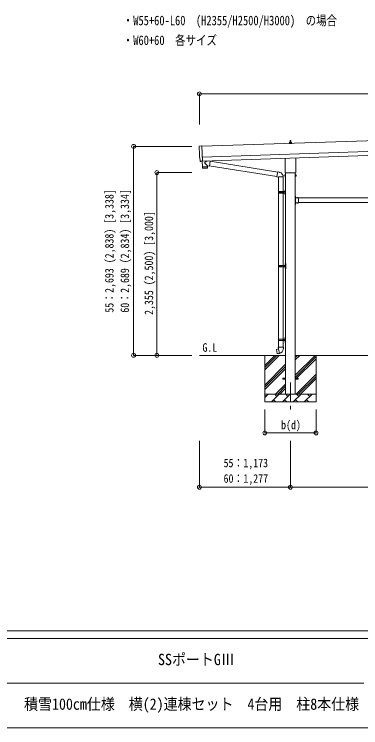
# Model space of a CAD drawing. Units: millimetres at full size, sheet at 1:50; details may follow other scales. Extents: x -14053 to 14053, y -9700 to 9700.
# Drawn here: x -1 to 4464, y -9700 to -508 of the extents above; entities that cross this region are included whole.
import ezdxf
from ezdxf.enums import TextEntityAlignment as Align

# ---------------------------------------------------------------- set-up
doc = ezdxf.new("R2010")
doc.units = ezdxf.units.MM
doc.header["$LTSCALE"] = 50
doc.header["$PDMODE"] = 32
doc.header["$PDSIZE"] = 50
doc.linetypes.add('CHAIN1', pattern=[8, 5, -1, 1, -1])
doc.linetypes.add('USER8', pattern=[4, 3, -1])
for name, color, linetype, lineweight in [('0-2_建具', 4, 'Continuous', 9), ('0-3_階段', 7, 'CHAIN1', 9), ('0-4_設備', 7, 'Continuous', 9), ('0-7_ハッチ', 7, 'Continuous', 9), ('0-8_外構', 6, 'Continuous', 9), ('0-9_敷地', 7, 'Continuous', 9), ('F-0_ﾚｲﾔ240', 7, 'Continuous', 9)]:
    doc.layers.add(name, color=color, linetype=linetype, lineweight=lineweight)
doc.styles.add('ＭＳ ゴシック', font='')
doc.styles.get('ＭＳ ゴシック').set_extended_font_data('MS Gothic')

msp = doc.modelspace()

# ---------------------------------------------------------------- linework, layer by layer
at = {"layer": '0-2_建具'}
for p, q in [((7799.49, -2029.65), (2416.48, -2209.08)), ((2421.15, -2349.01), (7804.16, -2169.57)), ((3539.88, -2173.97), (3539.88, -2166.26)), ((3576.38, -2173.97), (3539.88, -2173.97)), ((3540.26, -2165.47), (3576, -2165.47)), ((3540.64, -2165.28), (3547.36, -2163.66)), ((3547.75, -2163.47), (3568.51, -2163.47)), ((3548.13, -2162.68), (3548.13, -2158.47)), ((3549.13, -2158.47), (3567.13, -2158.47)), ((3552.13, -2158.47), (3552.85, -2134.95)), ((3553.85, -2133.97), (3562.4, -2133.97)), ((3563.4, -2134.95), (3564.13, -2158.47)), ((3568.13, -2162.68), (3568.13, -2158.47)), ((3575.61, -2165.28), (3568.89, -2163.66)), ((3576.38, -2173.97), (3576.38, -2166.26)), ((2422.81, -2398.98), (7805.82, -2219.54)), ((3489.83, -2537.96), (3489.83, -2363.51)), ((3626.43, -2358.96), (3626.43, -2537.96)), ((2403.32, -2403.4), (2396.39, -2403.27)), ((2422.9, -2401.74), (2422.94, -2402.75)), ((3488.13, -2546.73), (3488.13, -2541.23)), ((3626.06, -2550.23), (3490.19, -2550.23)), ((3495.63, -2550.23), (3495.63, -5402.73)), ((3620.63, -5402.73), (3620.63, -2550.23)), ((3628.13, -2541.23), (3628.13, -2546.73)), ((3484.13, -2576.23), (3484.89, -2574.92)), ((3484.13, -2576.23), (3484.13, -2593.23)), ((3484.13, -2593.23), (3484.89, -2594.55)), ((3491.13, -2579.82), (3484.89, -2579.82)), ((3491.13, -2589.64), (3484.89, -2589.64)), ((3491.13, -2594.55), (3484.89, -2594.55)), ((3493.63, -2593.93), (3491.13, -2593.93)), ((3622.63, -2593.93), (3625.13, -2593.93)), ((3625.13, -2579.82), (3631.37, -2579.82)), ((3625.13, -2589.64), (3631.37, -2589.64)), ((3625.13, -2594.55), (3631.37, -2594.55)), ((3632.13, -2576.23), (3631.37, -2574.92)), ((3632.13, -2593.23), (3631.37, -2594.55)), ((3632.13, -2576.23), (3632.13, -2593.23)), ((3622.63, -2851.73), (3620.63, -2851.73)), ((3620.63, -2851.73), (3620.63, -2871.73)), ((3620.63, -2858.73), (3622.63, -2858.73)), ((3620.63, -2864.73), (3622.63, -2864.73)), ((3620.63, -2937.73), (3620.63, -2957.73)), ((3626.63, -2934.73), (3621.13, -2934.73)), ((3622.63, -2851.73), (3622.63, -2871.73)), ((3623.14, -2855.83), (3622.63, -2855.83)), ((3622.63, -2855.83), (3622.63, -2867.63)), ((3662.63, -2871.73), (3622.63, -2871.73)), ((3622.63, -2875.73), (3622.63, -2933.73)), ((3622.63, -2935.73), (3626.63, -2935.73)), ((3622.63, -2937.73), (3622.63, -2957.73)), ((3662.63, -2937.73), (3622.63, -2937.73)), ((3659.53, -2871.73), (3647.73, -2871.73)), ((3659.53, -2937.73), (3647.73, -2937.73)), ((3659.53, -2871.22), (3659.53, -2871.73)), ((3659.53, -2938.24), (3659.53, -2937.73)), ((3662.63, -2871.73), (3662.63, -2937.73)), ((3662.63, -2874.73), (6553.63, -2874.73)), ((3662.63, -2934.73), (6553.63, -2934.73)), ((3620.63, -2944.73), (3622.63, -2944.73)), ((3620.63, -2950.73), (3622.63, -2950.73)), ((3622.63, -2957.73), (3620.63, -2957.73)), ((3623.14, -2941.83), (3622.63, -2941.83)), ((3622.63, -2941.83), (3622.63, -2953.63)), ((3458.13, -5198.23), (3495.63, -5198.23)), ((3458.13, -5207.23), (3458.13, -5198.23)), ((3458.13, -5207.23), (3495.63, -5207.23)), ((3620.63, -5198.23), (3658.13, -5198.23)), ((3620.63, -5207.23), (3658.13, -5207.23)), ((3658.13, -5207.23), (3658.13, -5198.23))]:
    msp.add_line(p, q, dxfattribs=at)
for points in [[(2384.81, -2206.7), (2416.31, -2204), (2422.9, -2401.74)], [(2393.45, -2400.37), (2391.89, -2353.37), (2391.28, -2353.39)], [(2404.05, -2403.1), (2404.69, -2402.45), (2422.94, -2402.75)], [(3491.13, -2594.55), (3491.13, -2574.92), (3484.89, -2574.92)], [(3491.13, -2593.93), (3491.13, -2575.53), (3493.63, -2575.53)], [(3625.13, -2593.93), (3625.13, -2575.53), (3622.63, -2575.53)], [(3625.13, -2594.55), (3625.13, -2574.92), (3631.37, -2574.92)], [(3626.63, -2874.73), (3621.13, -2874.73), (3621.13, -2934.73)], [(3623.14, -2855.83), (3623.14, -2867.63), (3622.63, -2867.63)], [(3622.63, -2875.73), (3626.63, -2875.73), (3626.63, -2873.73), (3622.63, -2873.73)], [(3622.63, -2933.73), (3626.63, -2933.73), (3626.63, -2935.73)], [(3659.53, -2871.22), (3647.73, -2871.22), (3647.73, -2871.73)], [(3659.53, -2938.24), (3647.73, -2938.24), (3647.73, -2937.73)], [(3623.14, -2941.83), (3623.14, -2953.63), (3622.63, -2953.63)]]:
    msp.add_lwpolyline(points, dxfattribs=at)
for points in [[(3493.63, -2595.23), (3493.63, -2574.23), (3495.63, -2574.23), (3495.63, -2595.23)], [(3622.63, -2595.23), (3622.63, -2574.23), (3620.63, -2574.23), (3620.63, -2595.23)]]:
    msp.add_lwpolyline(points, close=True, dxfattribs=at)
at = {"layer": '0-2_建具', "linetype": 'USER8'}
for points in [[(3625.24, -2859.23), (3622.46, -2860.59), (3621.85, -2861.73)], [(3625.24, -2864.23), (3622.46, -2862.88), (3621.85, -2861.73)], [(3651.13, -2869.12), (3652.48, -2871.9), (3653.63, -2872.51)], [(3651.13, -2940.34), (3652.48, -2937.56), (3653.63, -2936.96)], [(3656.13, -2869.12), (3654.77, -2871.9), (3653.63, -2872.51)], [(3656.13, -2940.34), (3654.77, -2937.56), (3653.63, -2936.96)], [(3625.24, -2945.23), (3622.46, -2946.59), (3621.85, -2947.73)], [(3625.24, -2950.23), (3622.46, -2948.88), (3621.85, -2947.73)]]:
    msp.add_lwpolyline(points, dxfattribs=at)
at = {"layer": '0-2_建具'}
for centre, radius, start, end in [((3540.88, -2166.26), 1, 103.62699, 180), ((3547.13, -2162.68), 1, 283.62699, 0), ((3552.21, -2159.1), 4.13, 90, 171.17633), ((3549.13, -2159.47), 1, 90, 180), ((3553.85, -2134.97), 1, 90, 178.60509), ((3561.46, -2158.47), 4.83, 133.60282, 180), ((3554.79, -2158.47), 4.83, 0, 46.39718), ((3562.4, -2134.97), 1, 1.39491, 90), ((3564.04, -2159.1), 4.13, 8.82367, 90), ((3567.13, -2159.47), 1, 0, 90), ((3569.13, -2162.68), 1, 180, 256.37301), ((3575.38, -2166.26), 1, 0, 76.37301), ((3492.13, -2541.23), 4, 125.09963, 180), ((3492.13, -2546.73), 4, 180, 194.47751), ((3492.13, -2546.73), 4, 194.47751, 241.04498), ((3624.13, -2546.73), 4, 298.95502, 345.52249), ((3624.13, -2541.23), 4, 0, 54.90037), ((3624.13, -2546.73), 4, 345.52249, 0), ((3488.47, -2577.37), 4.34, 145.61575, 214.38425), ((3488.47, -2592.09), 4.34, 145.61575, 214.38425), ((3500.37, -2584.73), 16.24, 162.41205, 197.58795), ((3627.78, -2577.37), 4.34, 325.61575, 34.38425), ((3615.89, -2584.73), 16.24, 342.41205, 17.58795), ((3627.78, -2592.09), 4.34, 325.61575, 34.38425), ((3622.63, -2871.73), 2, 180, 270), ((3622.63, -2937.73), 2, 90, 180), ((3617.4, -2861.73), 8.23, 314.2189, 45.7811), ((3653.63, -2876.96), 8.23, 44.2189, 135.7811), ((3653.63, -2932.5), 8.23, 224.2189, 315.7811), ((3617.4, -2947.73), 8.23, 314.2189, 45.7811)]:
    msp.add_arc(centre, radius, start, end, dxfattribs=at)
for centre, major_axis, ratio, start_param, end_param in [((2385.07, -2209.69), (-3, -0.1), 0.99863, 4.7647489, 6.2979817), ((-2375.8, -2438.85), (4760.73, 158.69), 0.99863, 6.2686928, 6.2979817), ((2391.14, -2348.99), (-4.4, -0.15), 0.99863, 6.2686928, 7.8539816), ((2396.45, -2400.26), (-2.11, -2.14), 0.9974, 5.5252311, 7.0411395), ((2403.34, -2402.4), (-0.704, -0.714), 0.9974, 0.7579542, 1.5707963)]:
    msp.add_ellipse(centre, major_axis=major_axis, ratio=ratio, start_param=start_param, end_param=end_param, dxfattribs=at)
at = {"layer": '0-3_階段'}
msp.add_line((3558.13, -5252.73), (3558.13, -5601.73), dxfattribs=at)
at = {"layer": '0-4_設備'}
for p, q in [((3495.63, -4902.73), (2385.49, -4902.73)), ((3228.13, -4902.73), (3228.13, -5502.73)), ((3228.13, -5087.78), (3413.18, -4902.73)), ((3228.13, -5059.5), (3384.89, -4902.73)), ((3228.13, -5031.21), (3356.61, -4902.73)), ((6595.63, -4902.73), (3620.63, -4902.73)), ((3620.63, -5157.83), (3875.73, -4902.73)), ((3620.63, -4959.84), (3677.74, -4902.73)), ((3620.63, -4931.56), (3649.45, -4902.73)), ((3620.63, -5186.11), (3888.13, -4918.61)), ((3620.63, -5214.4), (3888.13, -4946.9)), ((3888.13, -4902.73), (3888.13, -5502.73)), ((3228.13, -5285.77), (3495.63, -5018.27)), ((3228.13, -5314.06), (3495.63, -5046.56)), ((3228.13, -5342.34), (3495.63, -5074.84)), ((3630.29, -5402.73), (3888.13, -5144.89)), ((3658.57, -5402.73), (3888.13, -5173.17)), ((3686.85, -5402.73), (3888.13, -5201.46)), ((3365.73, -5402.73), (3495.63, -5272.83)), ((3394.01, -5402.73), (3495.63, -5301.11)), ((3422.3, -5402.73), (3495.63, -5329.4)), ((3228.13, -5402.73), (3888.13, -5402.73)), ((3228.13, -5445.62), (3271.02, -5402.73)), ((3242.47, -5431.28), (3228.13, -5416.94)), ((3312.44, -5502.73), (3412.44, -5402.73)), ((3383.89, -5431.28), (3355.34, -5402.73)), ((3453.86, -5502.73), (3553.86, -5402.73)), ((3525.31, -5431.28), (3496.76, -5402.73)), ((3595.29, -5502.73), (3695.29, -5402.73)), ((3666.73, -5431.28), (3638.18, -5402.73)), ((3736.71, -5502.73), (3836.71, -5402.73)), ((3808.15, -5431.28), (3779.6, -5402.73)), ((3884.84, -5402.73), (3888.13, -5399.45)), ((3888.13, -5502.73), (3228.13, -5502.73)), ((3341, -5474.18), (3369.55, -5502.73)), ((3482.42, -5474.18), (3510.97, -5502.73)), ((3623.84, -5474.18), (3652.39, -5502.73)), ((3765.26, -5474.18), (3793.81, -5502.73))]:
    msp.add_line(p, q, dxfattribs=at)
at = {"layer": '0-8_外構'}
for p, q in [((2385.49, -1533.76), (2385.49, -1929.62)), ((2385.49, -1533.76), (7835.15, -1533.76)), ((1536.49, -2210.12), (2286.49, -2210.12)), ((1536.49, -2210.12), (1536.49, -4902.73)), ((1836.49, -2547.73), (2286.49, -2547.73)), ((1836.49, -2547.73), (1836.49, -4902.73)), ((1536.49, -4902.73), (2136.49, -4902.73)), ((1836.49, -4902.73), (2286.49, -4902.73)), ((3228.13, -5901.73), (3228.13, -5601.73)), ((3888.13, -5901.73), (3888.13, -5601.73)), ((3228.13, -5901.73), (3888.13, -5901.73)), ((2385.49, -6601.73), (2385.49, -6001.73)), ((3558.13, -6601.73), (3558.13, -6001.73))]:
    msp.add_line(p, q, dxfattribs=at)
msp.add_lwpolyline([(2385.49, -6601.73), (3558.13, -6601.73), (6658.13, -6601.73), (7835.15, -6601.73)], dxfattribs=at)
for p in [(2385.49, -1533.76), (1536.49, -2210.12), (1836.49, -2547.73), (1536.49, -4902.73), (1836.49, -4902.73), (3228.13, -5901.73), (3888.13, -5901.73), (2385.49, -6601.73), (3558.13, -6601.73)]:
    msp.add_point(p, dxfattribs=at)
at = {"layer": '0-9_敷地'}
for p, q in [((2424.94, -2474.95), (2425.61, -2487.99)), ((2429.41, -2473.8), (2429.46, -2474.8)), ((2488.48, -2459.81), (2456.98, -2427.3)), ((2484.23, -2396.93), (2457.02, -2419.96)), ((2484.38, -2471.97), (2484.39, -2472.97)), ((2488.48, -2459.81), (2512.96, -2463.29)), ((2488.48, -2459.81), (2488.88, -2471.82)), ((2521.92, -2400.22), (2496.01, -2396.54)), ((2512.72, -2461.38), (3383.84, -2600.08)), ((2521.92, -2400.22), (2512.96, -2463.29)), ((2522.16, -2402.13), (3394.26, -2540.98)), ((2486.22, -2488.92), (2428.71, -2490.83)), ((3383.52, -2601.89), (3389.05, -2570.53)), ((3394.58, -2539.16), (3389.05, -2570.53)), ((3394.58, -2539.16), (3395.72, -2537.18)), ((3395.72, -2537.18), (3399.28, -2537.81)), ((3399.28, -2537.81), (3399.7, -2540.16)), ((3414.21, -2542.98), (3415.9, -2544.61)), ((3415.9, -2544.61), (3418.02, -2545.06)), ((3383.52, -2601.89), (3383.91, -2604.15)), ((3383.52, -2601.89), (3388.67, -2602.71)), ((3383.91, -2604.15), (3387.48, -2604.78)), ((3387.48, -2604.78), (3388.67, -2602.71)), ((3388.67, -2602.71), (3403.27, -2605.02)), ((3403.27, -2605.02), (3405.48, -2604.04)), ((3465.78, -2604.44), (3404.59, -2604.44)), ((3405.63, -2604.44), (3405.63, -2793.73)), ((3465.63, -2604.44), (3465.63, -2793.73)), ((3402.63, -2795.73), (3452.96, -2795.73)), ((3402.63, -2809.73), (3452.96, -2809.73)), ((3403.63, -2793.73), (3489.63, -2793.73)), ((3403.63, -2793.73), (3403.63, -2795.73)), ((3403.63, -2811.73), (3403.63, -2809.73)), ((3403.63, -2811.73), (3489.63, -2811.73)), ((3405.63, -2811.73), (3405.63, -3743.73)), ((3462.63, -2793.73), (3462.63, -2798.23)), ((3462.63, -2798.23), (3464.63, -2798.23)), ((3462.63, -2811.73), (3462.63, -2807.23)), ((3462.63, -2807.23), (3464.63, -2807.23)), ((3464.63, -2798.23), (3464.63, -2802.73)), ((3464.63, -2807.23), (3464.63, -2802.73)), ((3465.63, -2811.73), (3465.63, -3743.73)), ((3470.63, -2793.73), (3470.63, -2802.73)), ((3470.63, -2798.23), (3473.63, -2798.23)), ((3470.63, -2811.73), (3470.63, -2802.73)), ((3470.63, -2807.23), (3473.63, -2807.23)), ((3473.63, -2798.23), (3473.63, -2802.73)), ((3473.63, -2807.23), (3473.63, -2802.73)), ((3489.33, -2776.58), (3491.37, -2777.58)), ((3489.33, -2824.58), (3491.37, -2825.58)), ((3490.6, -2774.58), (3491.23, -2774.58)), ((3490.6, -2774.58), (3490.6, -2782.88)), ((3490.6, -2782.88), (3491.23, -2782.88)), ((3490.6, -2822.58), (3491.23, -2822.58)), ((3490.6, -2822.58), (3490.6, -2830.88)), ((3490.6, -2830.88), (3491.23, -2830.88)), ((3491.23, -2774.58), (3491.23, -2782.88)), ((3491.23, -2774.58), (3491.63, -2774.98)), ((3491.23, -2782.88), (3491.63, -2782.48)), ((3491.23, -2822.58), (3491.23, -2830.88)), ((3491.23, -2822.58), (3491.63, -2822.98)), ((3491.23, -2830.88), (3491.63, -2830.48)), ((3491.37, -2777.58), (3491.98, -2778.73)), ((3491.37, -2825.58), (3491.98, -2826.73)), ((3491.63, -2770.73), (3494.63, -2769.23)), ((3491.63, -2770.73), (3491.63, -2802.73)), ((3491.63, -2774.98), (3491.63, -2782.48)), ((3491.63, -2834.73), (3491.63, -2802.73)), ((3491.63, -2822.98), (3491.63, -2830.48)), ((3491.63, -2834.73), (3494.63, -2836.23)), ((3494.63, -2769.23), (3494.63, -2802.73)), ((3494.63, -2769.23), (3495.63, -2769.23)), ((3494.63, -2836.23), (3494.63, -2802.73)), ((3494.63, -2836.23), (3495.63, -2836.23)), ((3495.63, -2769.23), (3495.63, -2802.73)), ((3495.63, -2836.23), (3495.63, -2802.73)), ((3405.13, -3745.73), (3455.46, -3745.73)), ((3405.13, -3759.73), (3455.46, -3759.73)), ((3405.63, -3761.72), (3405.63, -4693.73)), ((3406.13, -3743.73), (3492.13, -3743.73)), ((3406.13, -3743.73), (3406.13, -3745.73)), ((3406.13, -3761.73), (3406.13, -3759.73)), ((3406.13, -3761.73), (3492.13, -3761.73)), ((3465.13, -3743.73), (3465.13, -3748.23)), ((3465.13, -3748.23), (3467.13, -3748.23)), ((3465.13, -3761.73), (3465.13, -3757.23)), ((3465.13, -3757.23), (3467.13, -3757.23)), ((3465.63, -3761.72), (3465.63, -4693.73)), ((3467.13, -3748.23), (3467.13, -3752.73)), ((3467.13, -3757.23), (3467.13, -3752.73)), ((3473.13, -3743.73), (3473.13, -3752.73)), ((3473.13, -3748.23), (3476.13, -3748.23)), ((3473.13, -3761.73), (3473.13, -3752.73)), ((3473.13, -3757.23), (3476.13, -3757.23)), ((3476.13, -3748.23), (3476.13, -3752.73)), ((3476.13, -3757.23), (3476.13, -3752.73)), ((3491.83, -3726.58), (3493.87, -3727.58)), ((3493.1, -3724.58), (3493.73, -3724.58)), ((3493.1, -3724.58), (3493.1, -3732.88)), ((3493.1, -3732.88), (3493.73, -3732.88)), ((3493.73, -3724.58), (3493.73, -3732.88)), ((3493.73, -3724.58), (3494.13, -3724.98)), ((3493.73, -3732.88), (3494.13, -3732.48)), ((3493.87, -3727.58), (3494.48, -3728.73)), ((3494.13, -3720.73), (3497.13, -3719.23)), ((3494.13, -3720.73), (3494.13, -3752.73)), ((3494.13, -3724.98), (3494.13, -3732.48)), ((3494.13, -3784.73), (3494.13, -3752.73)), ((3497.13, -3719.23), (3497.13, -3752.73)), ((3497.13, -3719.23), (3498.13, -3719.23)), ((3497.13, -3786.23), (3497.13, -3752.73)), ((3498.13, -3719.23), (3498.13, -3752.73)), ((3498.13, -3786.23), (3498.13, -3752.73)), ((3491.83, -3774.58), (3493.87, -3775.58)), ((3493.1, -3772.58), (3493.73, -3772.58)), ((3493.1, -3772.58), (3493.1, -3780.88)), ((3493.1, -3780.88), (3493.73, -3780.88)), ((3493.73, -3772.58), (3493.73, -3780.88)), ((3493.73, -3772.58), (3494.13, -3772.98)), ((3493.73, -3780.88), (3494.13, -3780.48)), ((3493.87, -3775.58), (3494.48, -3776.73)), ((3494.13, -3772.98), (3494.13, -3780.48)), ((3494.13, -3784.73), (3497.13, -3786.23)), ((3497.13, -3786.23), (3498.13, -3786.23)), ((3489.33, -4676.58), (3491.37, -4677.58)), ((3490.6, -4674.58), (3491.23, -4674.58)), ((3490.6, -4674.58), (3490.6, -4682.88)), ((3490.6, -4682.88), (3491.23, -4682.88)), ((3491.23, -4674.58), (3491.23, -4682.88)), ((3491.23, -4674.58), (3491.63, -4674.98)), ((3491.23, -4682.88), (3491.63, -4682.48)), ((3491.37, -4677.58), (3491.98, -4678.73)), ((3491.63, -4670.73), (3494.63, -4669.23)), ((3491.63, -4670.73), (3491.63, -4702.73)), ((3491.63, -4674.98), (3491.63, -4682.48)), ((3494.63, -4669.23), (3494.63, -4702.73)), ((3494.63, -4669.23), (3495.63, -4669.23)), ((3495.63, -4669.23), (3495.63, -4702.73)), ((3402.63, -4695.73), (3452.96, -4695.73)), ((3402.63, -4709.73), (3452.96, -4709.73)), ((3403.63, -4693.73), (3489.63, -4693.73)), ((3403.63, -4693.73), (3403.63, -4695.73)), ((3403.63, -4711.73), (3403.63, -4709.73)), ((3403.63, -4711.73), (3489.63, -4711.73)), ((3405.63, -4711.73), (3405.63, -4796.66)), ((3462.63, -4693.73), (3462.63, -4698.23)), ((3462.63, -4698.23), (3464.63, -4698.23)), ((3462.63, -4711.73), (3462.63, -4707.23)), ((3462.63, -4707.23), (3464.63, -4707.23)), ((3464.63, -4698.23), (3464.63, -4702.73)), ((3464.63, -4707.23), (3464.63, -4702.73)), ((3465.63, -4711.73), (3465.63, -4796.66)), ((3470.63, -4693.73), (3470.63, -4702.73)), ((3470.63, -4698.23), (3473.63, -4698.23)), ((3470.63, -4711.73), (3470.63, -4702.73)), ((3470.63, -4707.23), (3473.63, -4707.23)), ((3473.63, -4698.23), (3473.63, -4702.73)), ((3473.63, -4707.23), (3473.63, -4702.73)), ((3489.33, -4724.58), (3491.37, -4725.58)), ((3490.6, -4722.58), (3491.23, -4722.58)), ((3490.6, -4722.58), (3490.6, -4730.88)), ((3490.6, -4730.88), (3491.23, -4730.88)), ((3491.23, -4722.58), (3491.23, -4730.88)), ((3491.23, -4722.58), (3491.63, -4722.98)), ((3491.23, -4730.88), (3491.63, -4730.48)), ((3491.37, -4725.58), (3491.98, -4726.73)), ((3491.63, -4734.73), (3491.63, -4702.73)), ((3491.63, -4722.98), (3491.63, -4730.48)), ((3491.63, -4734.73), (3494.63, -4736.23)), ((3494.63, -4736.23), (3494.63, -4702.73)), ((3494.63, -4736.23), (3495.63, -4736.23)), ((3495.63, -4736.23), (3495.63, -4702.73)), ((3377.17, -4825.11), (3376.36, -4826.28)), ((3376.36, -4826.28), (3385.98, -4880.84)), ((3405.04, -4819.86), (3377.17, -4825.11)), ((3389.91, -4822.51), (3389.7, -4822.75)), ((3403.78, -4796.66), (3401.63, -4797.44)), ((3401.63, -4797.44), (3401.63, -4801.06)), ((3401.63, -4801.06), (3403.87, -4801.87)), ((3403.78, -4796.66), (3435.63, -4796.66)), ((3403.78, -4796.66), (3403.87, -4801.87)), ((3403.87, -4801.87), (3404.13, -4816.66)), ((3404.13, -4816.66), (3405.48, -4818.66)), ((3415.39, -4877.16), (3405.26, -4819.68)), ((3405.28, -4818.86), (3405.28, -4819.57)), ((3405.48, -4818.66), (3405.45, -4818.66)), ((3467.48, -4796.66), (3435.63, -4796.66)), ((3465.82, -4818.6), (3465.74, -4820.76)), ((3467.13, -4816.66), (3465.82, -4818.6)), ((3469.63, -4801.06), (3467.39, -4801.87)), ((3467.48, -4796.66), (3469.63, -4797.44)), ((3469.63, -4797.44), (3469.63, -4801.06)), ((3400, -4879.75), (3399.72, -4879.59)), ((3415.69, -4877.92), (3415.45, -4877.26))]:
    msp.add_line(p, q, dxfattribs=at)
for points in [[(2422.54, -2402.74), (2424.91, -2473.95), (2488.88, -2471.82)], [(2489.12, -2485.87), (2488.91, -2472.82), (2424.94, -2474.95)], [(3394.58, -2539.16), (3399.7, -2540.16), (3414.21, -2542.98)], [(3489.33, -2780.88), (3491.37, -2779.88), (3491.98, -2778.73)], [(3489.33, -2828.88), (3491.37, -2827.88), (3491.98, -2826.73)], [(3491.83, -3730.88), (3493.87, -3729.88), (3494.48, -3728.73)], [(3491.83, -3778.88), (3493.87, -3777.88), (3494.48, -3776.73)], [(3489.33, -4680.88), (3491.37, -4679.88), (3491.98, -4678.73)], [(3489.33, -4728.88), (3491.37, -4727.88), (3491.98, -4726.73)], [(3392.16, -4822.29), (3391.88, -4822.14), (3389.91, -4822.51)], [(3467.48, -4796.66), (3467.39, -4801.87), (3467.13, -4816.66)], [(3415.12, -4877.06), (3387.14, -4881.66), (3385.98, -4880.84)], [(3402.19, -4879.19), (3401.98, -4879.43), (3400, -4879.75)]]:
    msp.add_lwpolyline(points, dxfattribs=at)
for centre, radius, start, end in [((2460.4, -2423.65), 5, 132.56466, 226.88314), ((2428.6, -2487.83), 3, 182.90915, 271.95747), ((2486.12, -2485.92), 3, 271.90915, 0.90915), ((3405.48, -2604.04), 60.3, 359.62495, 78), ((3451.38, -2802.73), 49.25, 171.82876, 180.00002), ((3451.38, -2802.73), 49.25, 180.00002, 188.17127), ((3452.96, -2793.73), 2, 270, 359.99998), ((3452.96, -2811.73), 2, 0.00005, 90.00004), ((3494.93, -2778.73), 6, 136.21765, 223.78235), ((3494.93, -2826.73), 6, 136.21765, 223.78235), ((3489.63, -2791.73), 2, 270, 359.99998), ((3489.63, -2813.73), 2, 0.00005, 90.00004), ((3453.88, -3752.73), 49.25, 171.82876, 180.00002), ((3453.88, -3752.73), 49.25, 180.00002, 188.17127), ((3455.46, -3743.73), 2, 270, 359.99998), ((3455.46, -3761.73), 2, 0.00005, 90.00004), ((3497.43, -3728.73), 6, 136.21765, 223.78235), ((3492.13, -3741.73), 2, 270, 359.99998), ((3492.13, -3763.73), 2, 0.00005, 90.00004), ((3497.43, -3776.73), 6, 136.21765, 223.78235), ((3494.93, -4678.73), 6, 136.21765, 223.78235), ((3451.38, -4702.73), 49.25, 171.82876, 180.00002), ((3451.38, -4702.73), 49.25, 180.00002, 188.17127), ((3452.96, -4693.73), 2, 270, 359.99998), ((3452.96, -4711.73), 2, 0.00005, 90.00004), ((3494.93, -4726.73), 6, 136.21765, 223.78235), ((3489.63, -4691.73), 2, 270, 359.99998), ((3489.63, -4713.73), 2, 0.00005, 90.00004), ((3404.98, -4819.57), 0.3, 280.66842, 0), ((3405.48, -4818.86), 0.2, 100, 180), ((3405.48, -4818.66), 60.3, 279.96938, 358), ((3415.17, -4877.36), 0.3, 20, 99.33158), ((3415.88, -4877.85), 0.2, 200, 279.96938)]:
    msp.add_arc(centre, radius, start, end, dxfattribs=at)
at = {"layer": 'F-0_ﾚｲﾔ240', "color": 5, "lineweight": 5}
for p, q in [((-14053.43, -8450), (13346.57, -8450)), ((-14053.43, -8550), (8901.98, -8550)), ((-5748.03, -9125), (4501.97, -9125)), ((-14053.43, -9700), (13346.57, -9700))]:
    msp.add_line(p, q, dxfattribs=at)

# ---------------------------------------------------------------- texts
at = {"layer": '0-7_ハッチ', "style": 'ＭＳ ゴシック'}
for s, height, width, p in [('・W55+60-L60\u3000(H2355/H2500/H3000)\u3000の場合', 123.7, 0.8, (1397.25, -686.82)), ('・W60+60\u3000各サイズ', 123.7, 0.8, (1397.25, -942.07)), ('G.L', 110, 0.85, (2424.09, -4889.28))]:
    msp.add_text(s, height=height, dxfattribs=dict(at, width=width)).set_placement(p, align=Align.BOTTOM_LEFT)
at = {"layer": '0-8_外構', "color": 7, "style": 'ＭＳ ゴシック', "width": 0.85}
for s, p in [('55：2,693 (2,838) [3,338]', (1311.49, -4352.67)), ('60：2,689 (2,834) [3,334]', (1511.49, -4352.67)), ('2,355 (2,500) [3,000]', (1821.49, -4381.48))]:
    msp.add_text(s, height=110, rotation=90, dxfattribs=at).set_placement(p, align=Align.BOTTOM_LEFT)
for s, p in [('b(d)', (3438.13, -5886.73)), ('55：1,173', (2696.81, -6376.73)), ('60：1,277', (2696.81, -6576.73))]:
    msp.add_text(s, height=110, dxfattribs=at).set_placement(p, align=Align.BOTTOM_LEFT)
at = {"layer": 'F-0_ﾚｲﾔ240', "style": 'ＭＳ ゴシック', "width": 0.9}
for s, p in [('SSポートGⅢ', (1851.73, -8937.81)), ('積雪100㎝仕様\u3000横(2)連棟セット\u30004台用\u3000柱8本仕様', (125.65, -9512.5))]:
    msp.add_text(s, height=146.6, dxfattribs=at).set_placement(p, align=Align.BOTTOM_LEFT)

doc.saveas('drawing.dxf')
